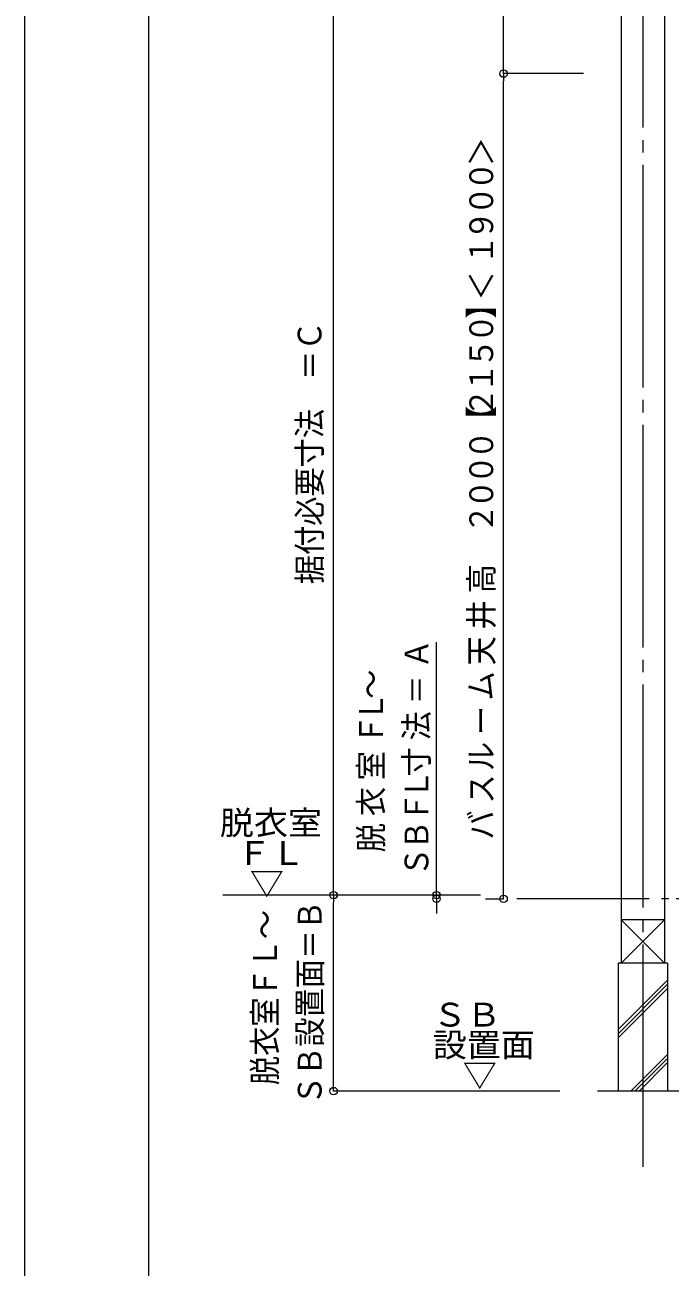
# Model space of a CAD drawing. Units: millimetres on the paper. Extents: x -305 to 305, y -152 to 152.
# Drawn here: x -301 to -248.9, y 1.3 to 101.7 of the extents above; entities that cross this region are included whole.
import ezdxf
from ezdxf.enums import TextEntityAlignment as Align

# ---------------------------------------------------------------- set-up
doc = ezdxf.new("R2010")
doc.units = ezdxf.units.MM
doc.linetypes.add('LONG_CHAIN', pattern=[21, 18, -1, 1, -1])
doc.linetypes.add('LONG_DOUBLE_CHAIN', pattern=[21.8, 18, -1, 0.6, -0.6, 0.6, -1])
for name, color, linetype, lineweight in [('0-0_0', 7, 'Continuous', 9), ('0-1_VIEW0001', 7, 'Continuous', 9), ('0-4_図面枠', 3, 'Continuous', 9), ('0-5_DEFPOINTS', 7, 'Continuous', 9)]:
    doc.layers.add(name, color=color, linetype=linetype, lineweight=lineweight)
doc.styles.add('ＭＳ ゴシック', font='')
doc.styles.get('ＭＳ ゴシック').set_extended_font_data('MS Gothic')

# ---------------------------------------------------------------- blocks, each defined once
blk = doc.blocks.new('_ORIGIN')
at = {"layer": '0-0_0'}
blk.add_line((0, 0), (-1, 0), dxfattribs=at)
blk.add_circle((0, 0), 0.5, dxfattribs=at)
blk = doc.blocks.new('X77')
at = {"layer": '0-0_0', "style": 'ＭＳ ゴシック', "width": 0.9}
for s, p in [('脱衣室ＦＬ～', (-380.218, 151.849)), ('ＳＢ設置面＝Ｂ', (-376.601, 150.236))]:
    blk.add_text(s, height=1.921, rotation=90, dxfattribs=at).set_placement(p, align=Align.BOTTOM_LEFT)

msp = doc.modelspace()

# ---------------------------------------------------------------- linework, layer by layer
at = {"layer": '0-0_0'}
for p, q in [((-276.075, 31.391), (-276.075, 106.091)), ((-262.339, 98.358), (-262.339, 105.491)), ((-266.739, 31.391), (-276.075, 31.391)), ((-270.798, 31.391), (-276.074, 31.391)), ((-276.074, 16.158), (-276.074, 30.791)), ((-257.798, 15.558), (-276.074, 15.558))]:
    msp.add_line(p, q, dxfattribs=at)
msp.add_circle((-276.075, 31.391), 0.3, dxfattribs=at)
at = {"layer": '0-1_VIEW0001'}
for p, q in [((-252.841, 111.391), (-252.841, 25.891)), ((-249.341, 111.391), (-249.341, 25.891)), ((-255.881, 97.758), (-262.34, 97.758)), ((-262.34, 31.691), (-262.34, 97.158)), ((-267.755, 31.391), (-267.755, 51.815)), ((-267.755, 31.991), (-267.755, 32.591)), ((-264.199, 31.391), (-285.021, 31.391)), ((-267.755, 31.091), (-267.755, 31.391)), ((-267.755, 30.491), (-267.755, 29.891)), ((-263.798, 31.091), (-262.34, 31.091)), ((-249.342, 29.391), (-252.841, 29.391)), ((-252.841, 29.391), (-249.341, 25.891)), ((-249.341, 29.391), (-252.841, 25.891)), ((-249.091, 25.891), (-253.091, 25.891)), ((-253.091, 25.891), (-253.091, 15.558)), ((-249.091, 25.891), (-249.091, 15.558)), ((-253.091, 20.522), (-249.091, 24.522)), ((-253.091, 20.189), (-249.091, 24.189)), ((-253.091, 19.855), (-249.091, 23.855)), ((-252.056, 15.558), (-249.091, 18.522)), ((-251.723, 15.558), (-249.091, 18.189)), ((-251.389, 15.558), (-249.091, 17.856)), ((-186.758, 15.558), (-254.758, 15.558))]:
    msp.add_line(p, q, dxfattribs=at)
at = {"layer": '0-1_VIEW0001', "linetype": 'LONG_CHAIN'}
msp.add_line((-251.091, 111.391), (-251.091, 9.433), dxfattribs=at)
at = {"layer": '0-1_VIEW0001', "linetype": 'LONG_DOUBLE_CHAIN'}
msp.add_line((-163.389, 31.091), (-261.258, 31.091), dxfattribs=at)
at = {"layer": '0-4_図面枠'}
msp.add_lwpolyline([(-291.017, -138.498), (108.983, -138.498), (108.983, 138.502), (-291.017, 138.502)], close=True, dxfattribs=at)
at = {"layer": '0-5_DEFPOINTS'}
msp.add_line((-301.017, -148.498), (-301.017, 148.502), dxfattribs=at)

# ---------------------------------------------------------------- block references
at = {"layer": '0-0_0', "xscale": 0.6, "yscale": 0.6}
for p, rotation in [((-262.339, 97.758), 270), ((-276.074, 31.391), 90), ((-276.074, 15.558), 270)]:
    msp.add_blockref('_ORIGIN', p, dxfattribs=dict(at, rotation=rotation))
at = {"layer": '0-0_0'}
msp.add_blockref('X77', (100.136, -135.805), dxfattribs=at)
at = {"layer": '0-1_VIEW0001', "xscale": 0.6, "yscale": 0.6}
for p, rotation in [((-262.34, 97.758), 90), ((-267.755, 31.391), 270), ((-267.755, 31.091), 90), ((-262.34, 31.091), 270)]:
    msp.add_blockref('_ORIGIN', p, dxfattribs=dict(at, rotation=rotation))

# ---------------------------------------------------------------- texts
at = {"layer": '0-0_0', "style": 'ＭＳ ゴシック', "width": 0.9}
msp.add_text('据付必要寸法\u3000＝Ｃ', height=1.921, rotation=90, dxfattribs=at).set_placement((-276.476, 56.509), align=Align.BOTTOM_LEFT)
at = {"layer": '0-1_VIEW0001', "style": 'ＭＳ ゴシック', "width": 0.9}
for s, p in [('＞', (-262.606, 90.281)), ('０', (-262.606, 88.293)), ('０', (-262.606, 86.305)), ('９', (-262.606, 84.317)), ('１', (-262.606, 82.329)), ('＜', (-262.606, 79.421)), ('】', (-262.606, 77.967)), ('０', (-262.606, 75.979)), ('５', (-262.606, 73.991)), ('１', (-262.606, 72.003)), ('２', (-262.606, 70.015)), ('【', (-262.606, 68.561)), ('０', (-262.606, 66.573)), ('０', (-262.606, 64.585)), ('０', (-262.606, 62.597)), ('２', (-262.606, 60.609)), ('高', (-262.606, 55.769)), ('井', (-262.606, 52.861)), ('天', (-262.606, 49.953)), ('Ａ', (-267.84, 49.701)), ('～', (-271.507, 47.248)), ('ム', (-262.606, 47.113)), ('＝', (-267.84, 46.793)), ('Ｌ', (-271.507, 45.42)), ('ー', (-262.606, 44.319)), ('Ｆ', (-271.507, 43.58)), ('法', (-267.84, 43.885)), ('寸', (-267.84, 40.977)), ('ル', (-262.606, 41.411)), ('室', (-271.507, 40.672)), ('Ｌ', (-267.84, 39.149)), ('ス', (-262.606, 38.787)), ('衣', (-271.507, 37.764)), ('Ｆ', (-267.84, 37.309)), ('バ', (-262.606, 35.879)), ('脱', (-271.507, 34.856)), ('Ｂ', (-267.84, 35.049)), ('Ｓ', (-267.84, 32.891))]:
    msp.add_text(s, height=1.921, rotation=90, dxfattribs=at).set_placement(p, align=Align.BOTTOM_LEFT)
at = {"layer": '0-1_VIEW0001', "style": 'ＭＳ ゴシック', "width": 1.05}
for s, p in [('脱衣室', (-285.265, 35.692)), ('ＦＬ', (-283.876, 33.247)), ('▽', (-282.843, 30.803)), ('ＳＢ\u3000', (-268.063, 20.195)), ('設置面', (-268.063, 17.751)), ('▽', (-265.641, 15.307))]:
    msp.add_text(s, height=1.921, dxfattribs=at).set_placement(p, align=Align.BOTTOM_LEFT)

doc.saveas('drawing.dxf')
